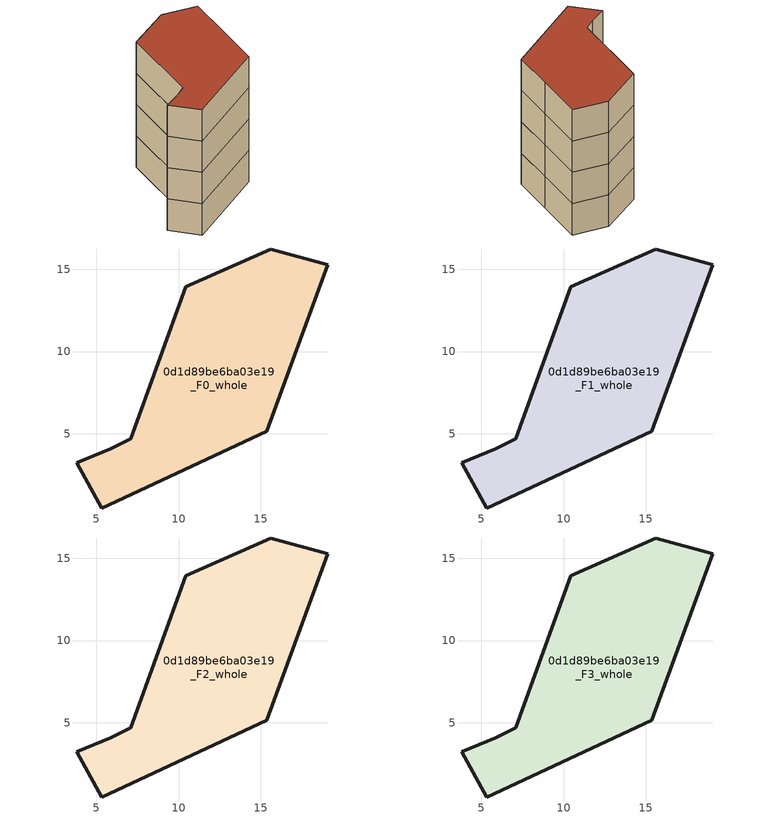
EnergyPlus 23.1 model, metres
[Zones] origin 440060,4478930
0d1d89be6ba03e19_F0_whole
 floor ground (EU_floor_Construction): 19.07,15.27 17.06,9.8 15.36,5.15 5.33,0.48 3.81,3.23 5.86,4.08 7.08,4.68 10.42,13.93 15.61,16.24 z0
 wall outside (EU_wall_Construction): 15.36,5.15 17.06,9.8 19.07,15.27 15.61,16.24 10.42,13.93 7.08,4.68 5.86,4.08 3.81,3.23 5.33,0.48 15.36,5.15 z0:3
0d1d89be6ba03e19_F1_whole
 floor to 0d1d89be6ba03e19_F0_whole (EU_floor_Construction): 19.07,15.27 17.06,9.8 15.36,5.15 5.33,0.48 3.81,3.23 5.86,4.08 7.08,4.68 10.42,13.93 15.61,16.24 z3
 wall outside (EU_wall_Construction): 15.36,5.15 17.06,9.8 19.07,15.27 15.61,16.24 10.42,13.93 7.08,4.68 5.86,4.08 3.81,3.23 5.33,0.48 15.36,5.15 z3:6
0d1d89be6ba03e19_F2_whole
 floor to 0d1d89be6ba03e19_F1_whole (EU_floor_Construction): 19.07,15.27 17.06,9.8 15.36,5.15 5.33,0.48 3.81,3.23 5.86,4.08 7.08,4.68 10.42,13.93 15.61,16.24 z6
 wall outside (EU_wall_Construction): 15.36,5.15 17.06,9.8 19.07,15.27 15.61,16.24 10.42,13.93 7.08,4.68 5.86,4.08 3.81,3.23 5.33,0.48 15.36,5.15 z6:9
0d1d89be6ba03e19_F3_whole
 floor to 0d1d89be6ba03e19_F2_whole (EU_floor_Construction): 19.07,15.27 17.06,9.8 15.36,5.15 5.33,0.48 3.81,3.23 5.86,4.08 7.08,4.68 10.42,13.93 15.61,16.24 z9
 wall outside (EU_wall_Construction): 15.36,5.15 17.06,9.8 19.07,15.27 15.61,16.24 10.42,13.93 7.08,4.68 5.86,4.08 3.81,3.23 5.33,0.48 15.36,5.15 z9:12
 roof outside (EU_roof_Construction): 15.36,5.15 17.06,9.8 19.07,15.27 15.61,16.24 10.42,13.93 7.08,4.68 5.86,4.08 3.81,3.23 5.33,0.48 z12
[Building]
EU S2 Campaign: North Axis=0; Terrain=City; Solar Distribution=FullExterior
[Site:Location]
Madrid: Latitude=40.5; Longitude=-3.5; Time Zone=1; Elevation=609
[SizingPeriod:WeatherFileDays]
AnnualSizingPeriod: Begin Month=1; Begin Day of Month=1; End Month=12; End Day of Month=31; Day of Week for Start Day=Monday; Use Weather File Daylight Saving Period=No; Use Weather File Rain and Snow Indicators=No
[MATERIAL]
EU_InternalMass_Material: Roughness=MediumRough; Thickness=0.1; Conductivity=1; Density=1800; Specific Heat=900; Thermal Absorptance=0.9; Solar Absorptance=0.7; Visible Absorptance=0.7
[MATERIAL:NOMASS] Roughness=MediumRough; Thermal Absorptance=0.9; Solar Absorptance=0.7; Visible Absorptance=0.7
Name | Thermal Resistance
EU_wall_NoMass | 0.459673
EU_roof_NoMass | 0.495815
EU_floor_NoMass | 0.788942
[CONSTRUCTION]
EU_wall_Construction: EU_wall_NoMass
EU_roof_Construction: EU_roof_NoMass
EU_floor_Construction: EU_floor_NoMass
EU_InternalMass_Construction: EU_InternalMass_Material
[ZONE] Type=1; Multiplier=1; Ceiling Height=autocalculate; Floor Area=autocalculate; Part of Total Floor Area=Yes
Name | Volume
0d1d89be6ba03e19_F0_whole | 323.322
0d1d89be6ba03e19_F1_whole; 0d1d89be6ba03e19_F2_whole; 0d1d89be6ba03e19_F3_whole | 323.323
[INTERNALMASS] Construction=EU_InternalMass_Construction; Surface Area=107.774
Name | Zone or ZoneList
0d1d89be6ba03e19_F0_whole_EU_InternalMass | 0d1d89be6ba03e19_F0_whole
0d1d89be6ba03e19_F1_whole_EU_InternalMass | 0d1d89be6ba03e19_F1_whole
0d1d89be6ba03e19_F2_whole_EU_InternalMass | 0d1d89be6ba03e19_F2_whole
0d1d89be6ba03e19_F3_whole_EU_InternalMass | 0d1d89be6ba03e19_F3_whole
[OTHEREQUIPMENT] Fuel Type=Electricity; Design Level Calculation Method=Watts/Area; Power per Zone Floor Area=1; Fraction Latent=0; Fraction Radiant=0; Fraction Lost=0; Carbon Dioxide Generation Rate=0; EndUse Subcategory=EU_Step8_InternalGains
Name | Zone or ZoneList or Space or SpaceList | Schedule
EU_Step8_InternalGain_0d1d89be6ba03e19_F0_whole_f000 | 0d1d89be6ba03e19_F0_whole | EU_Step8_GainSchedule_0d1d89be6ba03e19_F0_whole_f000
EU_Step8_InternalGain_0d1d89be6ba03e19_F1_whole_f000 | 0d1d89be6ba03e19_F1_whole | EU_Step8_GainSchedule_0d1d89be6ba03e19_F1_whole_f000
EU_Step8_InternalGain_0d1d89be6ba03e19_F2_whole_f000 | 0d1d89be6ba03e19_F2_whole | EU_Step8_GainSchedule_0d1d89be6ba03e19_F2_whole_f000
EU_Step8_InternalGain_0d1d89be6ba03e19_F3_whole_f000 | 0d1d89be6ba03e19_F3_whole | EU_Step8_GainSchedule_0d1d89be6ba03e19_F3_whole_f000
[ZONEVENTILATION:DESIGNFLOWRATE] Schedule=EU_AlwaysOn; Design Flow Rate Calculation Method=AirChanges/Hour; Air Changes per Hour=0.719161; Ventilation Type=Natural; Fan Pressure Rise=0; Fan Total Efficiency=1; Constant Term Coefficient=1; Temperature Term Coefficient=0; Velocity Term Coefficient=0; Velocity Squared Term Coefficient=0; Minimum Indoor Temperature=-100; Maximum Indoor Temperature=100; Delta Temperature=-100; Minimum Outdoor Temperature=-100; Maximum Outdoor Temperature=100; Maximum Wind Speed=40
Name | Zone or ZoneList or Space or SpaceList
EU_ConstantAir_0d1d89be6ba03e19_F0_whole | 0d1d89be6ba03e19_F0_whole
EU_ConstantAir_0d1d89be6ba03e19_F1_whole | 0d1d89be6ba03e19_F1_whole
EU_ConstantAir_0d1d89be6ba03e19_F2_whole | 0d1d89be6ba03e19_F2_whole
EU_ConstantAir_0d1d89be6ba03e19_F3_whole | 0d1d89be6ba03e19_F3_whole
[HVACTEMPLATE:THERMOSTAT] Constant Heating Setpoint=20; Constant Cooling Setpoint=50
EU_HeatOnly_0d1d89be6ba03e19_F0_whole; EU_HeatOnly_0d1d89be6ba03e19_F1_whole; EU_HeatOnly_0d1d89be6ba03e19_F2_whole; EU_HeatOnly_0d1d89be6ba03e19_F3_whole
[HVACTEMPLATE:ZONE:IDEALLOADSAIRSYSTEM] System Availability Schedule=EU_AlwaysOn; Maximum Heating Supply Air Temperature=50; Minimum Cooling Supply Air Temperature=13; Maximum Heating Supply Air Humidity Ratio=0.0156; Minimum Cooling Supply Air Humidity Ratio=0.0077; Heating Limit=NoLimit; Cooling Limit=NoLimit; Heating Availability Schedule=EU_AlwaysOn; Cooling Availability Schedule=EU_CoolingOff; Dehumidification Control Type=ConstantSensibleHeatRatio; Cooling Sensible Heat Ratio=0.7; Dehumidification Setpoint=60; Humidification Control Type=None; Humidification Setpoint=30; Outdoor Air Method=None; Outdoor Air Flow Rate per Person=0.00944; Outdoor Air Flow Rate per Zone Floor Area=0; Outdoor Air Flow Rate per Zone=0; Demand Controlled Ventilation Type=None; Outdoor Air Economizer Type=NoEconomizer; Heat Recovery Type=None; Sensible Heat Recovery Effectiveness=0.7; Latent Heat Recovery Effectiveness=0.65
Name | Template Thermostat
0d1d89be6ba03e19_F0_whole | EU_HeatOnly_0d1d89be6ba03e19_F0_whole
0d1d89be6ba03e19_F1_whole | EU_HeatOnly_0d1d89be6ba03e19_F1_whole
0d1d89be6ba03e19_F2_whole | EU_HeatOnly_0d1d89be6ba03e19_F2_whole
0d1d89be6ba03e19_F3_whole | EU_HeatOnly_0d1d89be6ba03e19_F3_whole
[SIZING:ZONE] Zone Cooling Design Supply Air Temperature Input Method=SupplyAirTemperature; Zone Cooling Design Supply Air Temperature=13; Zone Heating Design Supply Air Temperature Input Method=SupplyAirTemperature; Zone Heating Design Supply Air Temperature=50; Zone Cooling Design Supply Air Humidity Ratio=0.008; Zone Heating Design Supply Air Humidity Ratio=0.008; Cooling Design Air Flow Method=DesignDay; Cooling Design Air Flow Rate=0; Cooling Minimum Air Flow per Zone Floor Area=0.000762; Cooling Minimum Air Flow=0; Cooling Minimum Air Flow Fraction=0.2; Heating Design Air Flow Method=DesignDay; Heating Design Air Flow Rate=0; Heating Maximum Air Flow per Zone Floor Area=0.002032; Heating Maximum Air Flow=0.141576; Heating Maximum Air Flow Fraction=0.3; Account for Dedicated Outdoor Air System=No; Dedicated Outdoor Air System Control Strategy=NeutralSupplyAir; Dedicated Outdoor Air Low Setpoint Temperature for Design=autosize; Dedicated Outdoor Air High Setpoint Temperature for Design=autosize; Zone Load Sizing Method=Sensible Load Only No Latent Load; Zone Latent Cooling Design Supply Air Humidity Ratio Input Method=HumidityRatioDifference; Zone Cooling Design Supply Air Humidity Ratio Difference=0.005; Zone Latent Heating Design Supply Air Humidity Ratio Input Method=HumidityRatioDifference; Zone Humidification Design Supply Air Humidity Ratio Difference=0.005
0d1d89be6ba03e19_F0_whole; 0d1d89be6ba03e19_F1_whole; 0d1d89be6ba03e19_F2_whole; 0d1d89be6ba03e19_F3_whole
[SCHEDULE:CONSTANT]
Name | Hourly Value
EU_AlwaysOn | 1
EU_CoolingOff | 0
[SCHEDULE:FILE] Column Number=1; Rows to Skip at Top=0; Number of Hours of Data=8760; Column Separator=Comma; Interpolate to Timestep=No; Minutes per Item=60; Adjust Schedule for Daylight Savings=Yes
Name | File
EU_Step8_GainSchedule_0d1d89be6ba03e19_F0_whole_f000 | C:\Users\o_iseri\Desktop\OpenUBEM\openubem\outputs\eu_evidence\EU-11\ES-MAD-BERRUGUETE\idfs\0d1d89be6ba03e19\0d1d89be6ba03e19_F0_whole_f000_gain.csv
EU_Step8_GainSchedule_0d1d89be6ba03e19_F1_whole_f000 | C:\Users\o_iseri\Desktop\OpenUBEM\openubem\outputs\eu_evidence\EU-11\ES-MAD-BERRUGUETE\idfs\0d1d89be6ba03e19\0d1d89be6ba03e19_F1_whole_f000_gain.csv
EU_Step8_GainSchedule_0d1d89be6ba03e19_F2_whole_f000 | C:\Users\o_iseri\Desktop\OpenUBEM\openubem\outputs\eu_evidence\EU-11\ES-MAD-BERRUGUETE\idfs\0d1d89be6ba03e19\0d1d89be6ba03e19_F2_whole_f000_gain.csv
EU_Step8_GainSchedule_0d1d89be6ba03e19_F3_whole_f000 | C:\Users\o_iseri\Desktop\OpenUBEM\openubem\outputs\eu_evidence\EU-11\ES-MAD-BERRUGUETE\idfs\0d1d89be6ba03e19\0d1d89be6ba03e19_F3_whole_f000_gain.csv
